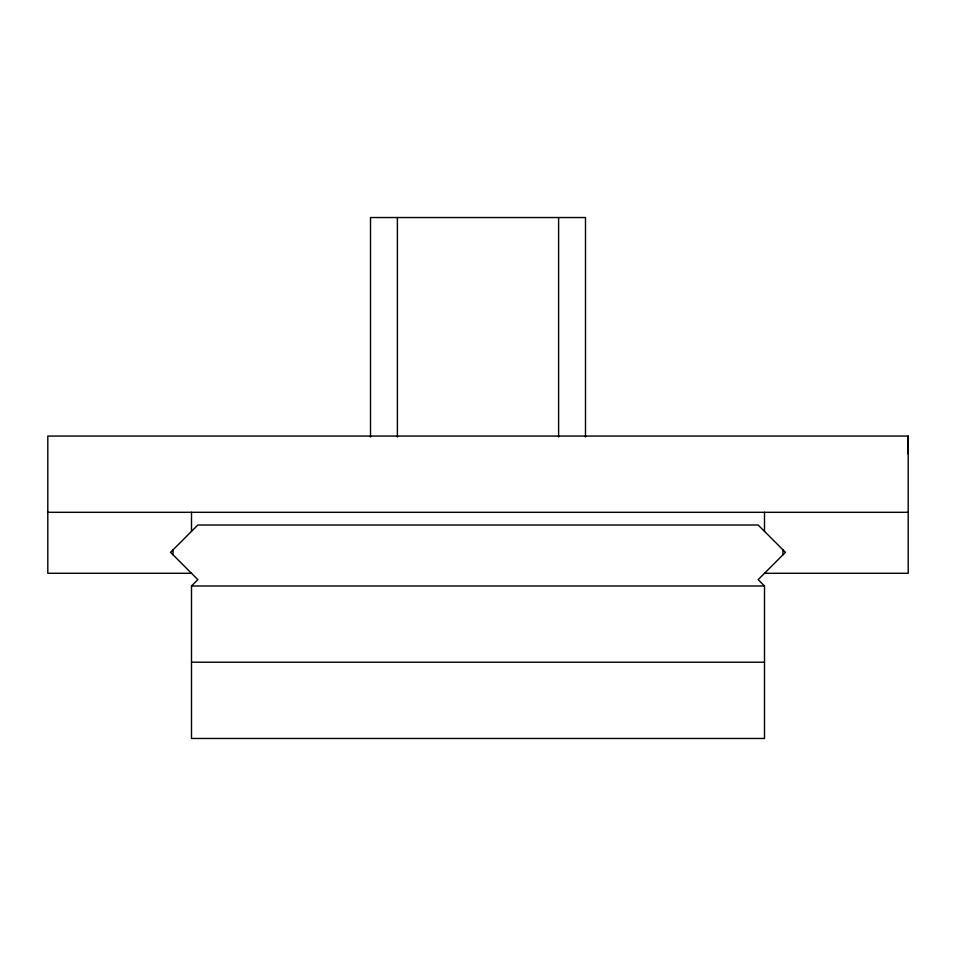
<?xml version="1.0" encoding="UTF-8"?>
<svg xmlns="http://www.w3.org/2000/svg" width="956" height="956" viewBox="0 0 956 956"><rect width="100%" height="100%" fill="white"/><g stroke="black" fill="none" stroke-linecap="round" stroke-linejoin="round"><path stroke-width="1.43" d="M191.499 573.289L47.8 573.289L47.8 436.067L908.2 436.067L908.2 573.289L764.501 573.289M907.71 453.67L908.2 436.067M191.499 585.992L197.844 579.647L170.538 552.329L197.844 525.011L758.156 525.011L785.462 552.329L758.156 579.647L764.501 585.992L764.501 738.462L191.499 738.462L191.499 585.992L764.501 585.992M47.8 512.308L908.2 512.308M191.499 662.221L764.501 662.221M782.928 549.784L782.928 554.862M764.501 512.308L764.501 531.357M585.49 437L585.49 217.538L370.51 217.538L370.51 437M558.615 217.538L558.615 437M397.385 217.538L397.385 437M191.499 512.308L191.499 531.357M173.072 549.784L173.072 554.862"/></g></svg>
